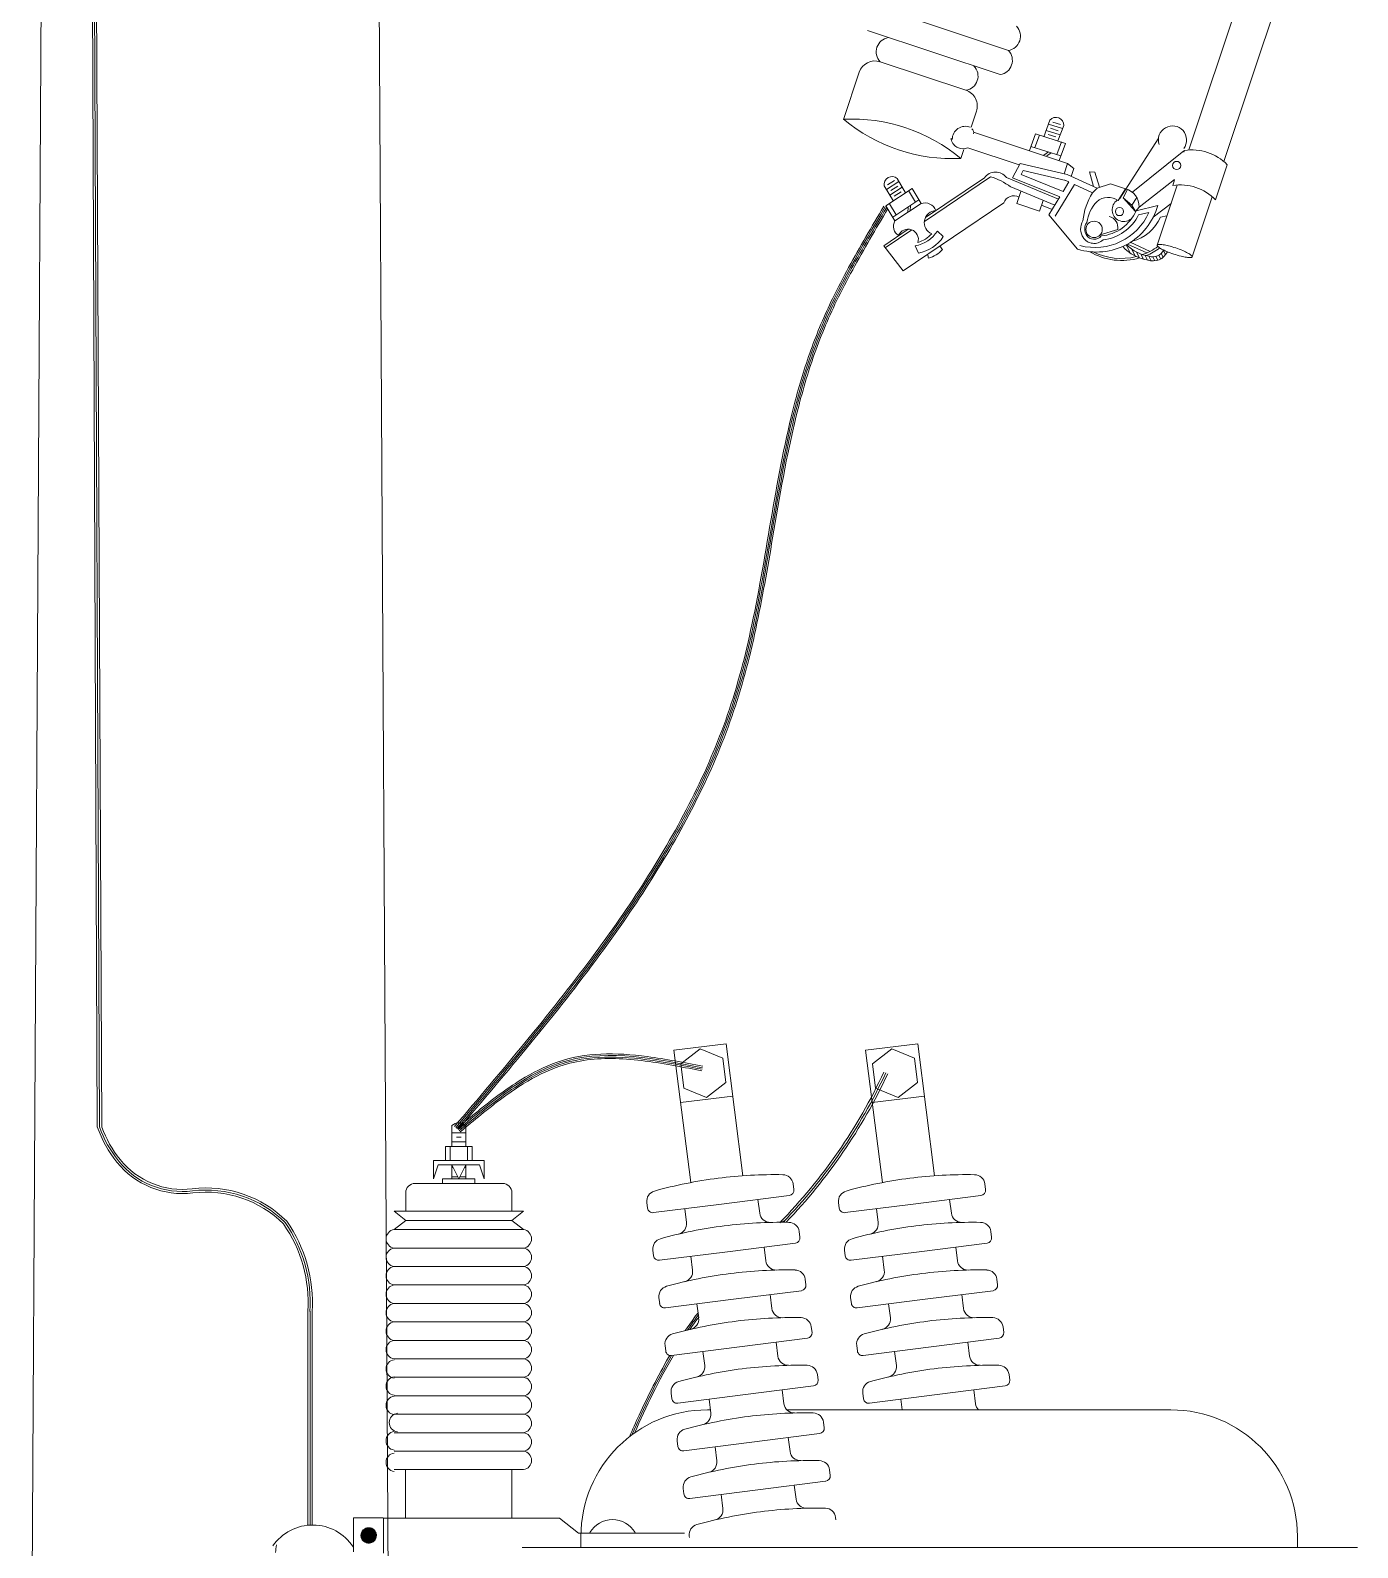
# Model space of a CAD drawing. Extents: x 604418 to 606014, y 1310869 to 1312555.
# Drawn here: x 605500.31 to 605508.73, y 1310988.43 to 1310998.06 of the extents above; entities that cross this region are included whole.
import ezdxf

# ---------------------------------------------------------------- set-up
doc = ezdxf.new("R2010")
doc.units = 0
doc.header["$MEASUREMENT"] = 0
doc.layers.add('1-Cartografia', color=7, linetype='Continuous', lineweight=13)

msp = doc.modelspace()

# ---------------------------------------------------------------- linework, layer by layer
at = {"layer": '1-Cartografia', "color": 7}
for p, q in [((605500.6825, 1311004.2612), (605500.7391, 1310991.1035)), ((605500.6948, 1311004.2715), (605500.7535, 1310991.1025)), ((605500.7072, 1311004.2819), (605500.7679, 1310991.102)), ((605500.3886, 1310999.0322), (605500.3146, 1310986.1566)), ((605502.5216, 1310999.0322), (605502.5956, 1310986.1566)), ((605508.2413, 1310999.0409), (605507.6609, 1310997.2986)), ((605508.4636, 1310998.9668), (605507.8832, 1310997.2245)), ((605505.6731, 1310998.2106), (605506.5161, 1310997.9298)), ((605505.6221, 1310998.0573), (605506.465, 1310997.7765)), ((605505.7039, 1310997.8579), (605506.2472, 1310997.677)), ((605505.4713, 1310997.4929), (605505.5707, 1310997.7913)), ((605506.28, 1310997.4422), (605506.3138, 1310997.5437)), ((605506.7798, 1310997.4875), (605506.7408, 1310997.3822)), ((605506.8453, 1310997.3947), (605506.7559, 1310997.4229)), ((605506.8597, 1310997.4338), (605506.7703, 1310997.462)), ((605506.8326, 1310997.4205), (605506.783, 1310997.4362)), ((605506.8471, 1310997.4596), (605506.7975, 1310997.4753)), ((605506.8308, 1310997.3556), (605506.8671, 1310997.4537)), ((605506.892, 1310997.2136), (605506.2952, 1310997.4124)), ((605506.6882, 1310997.4005), (605506.6492, 1310997.2952)), ((605506.8487, 1310997.2616), (605506.6589, 1310997.3214)), ((605506.7126, 1310997.3915), (605506.6838, 1310997.3136)), ((605506.878, 1310997.3407), (605506.6882, 1310997.4005)), ((605506.8181, 1310997.3814), (605506.7685, 1310997.397)), ((605506.8239, 1310997.2695), (605506.8536, 1310997.3498)), ((605506.8376, 1310997.2317), (605506.878, 1310997.3407)), ((605507.4665, 1310997.3701), (605507.222, 1310996.9907)), ((605506.2145, 1310997.2454), (605506.2329, 1310997.3007)), ((605506.5855, 1310997.2042), (605506.2583, 1310997.3131)), ((605506.7704, 1310997.2863), (605506.7418, 1310997.266)), ((605506.7883, 1310997.2806), (605506.7598, 1310997.2604)), ((605507.6279, 1310997.2922), (605507.3052, 1310997.0323)), ((605507.6325, 1310997.2957), (605507.629, 1310997.2852)), ((605506.4036, 1310997.1293), (605505.9837, 1310996.8459)), ((605506.5902, 1310997.2134), (605506.5434, 1310997.1228)), ((605506.8894, 1310997.1428), (605506.5902, 1310997.2134)), ((605506.6109, 1310997.1684), (605506.5978, 1310997.143)), ((605506.5978, 1310997.143), (605506.8631, 1310997.0362)), ((605506.8805, 1310997.1048), (605506.6109, 1310997.1684)), ((605506.892, 1310997.2136), (605506.87, 1310997.1474)), ((605507.0793, 1310997.0567), (605506.8894, 1310997.1428)), ((605506.892, 1310997.2136), (605506.9315, 1310997.182)), ((605506.9315, 1310997.182), (605506.9146, 1310997.1314)), ((605507.0646, 1310997.1589), (605507.0297, 1310997.1597)), ((605507.0297, 1310997.1597), (605507.0564, 1310997.0671)), ((605507.0946, 1310997.0624), (605507.0646, 1310997.1589)), ((605507.9042, 1310997.2052), (605507.8301, 1310996.9829)), ((605505.7296, 1310997.0706), (605505.787, 1310996.9741)), ((605505.9055, 1310997.0548), (605505.7398, 1310996.9447)), ((605505.8216, 1310997.0991), (605505.7435, 1310997.0472)), ((605505.7935, 1310997.1054), (605505.7502, 1310997.0766)), ((605505.8429, 1310997.0632), (605505.7649, 1310997.0114)), ((605505.8149, 1310997.0696), (605505.7716, 1310997.0408)), ((605505.8362, 1310997.0338), (605505.7929, 1310997.005)), ((605505.8642, 1310997.0274), (605505.8107, 1310997.1173)), ((605505.9269, 1310996.9679), (605505.8831, 1310997.0415)), ((605505.9629, 1310996.9583), (605505.9055, 1310997.0548)), ((605506.3643, 1310997.1227), (605505.9904, 1310996.8703)), ((605506.8331, 1310996.9865), (605506.5042, 1310997.1236)), ((605506.8101, 1310996.9483), (605506.5308, 1310997.0647)), ((605506.5434, 1310997.1228), (605506.8427, 1310997.0024)), ((605506.5689, 1310996.9598), (605506.5943, 1310997.0359)), ((605506.9346, 1310997.0794), (605506.8135, 1310996.8783)), ((605506.8988, 1310997.0957), (605506.8631, 1310997.0362)), ((605506.8988, 1310997.0957), (605506.8733, 1310997.1073)), ((605507.0505, 1310997.0269), (605506.9346, 1310997.0794)), ((605507.163, 1310997.0829), (605507.0793, 1310997.0567)), ((605507.2593, 1310997.0513), (605507.163, 1310997.0829)), ((605507.2593, 1310997.0513), (605507.2131, 1310996.9774)), ((605507.2435, 1310996.9944), (605507.2724, 1310997.0473)), ((605507.3446, 1310996.9368), (605507.5702, 1310997.1103)), ((605507.5869, 1310997.0763), (605507.4598, 1310996.6948)), ((605507.5707, 1310997.1102), (605507.5585, 1310997.0734)), ((605505.7398, 1310996.9447), (605505.7972, 1310996.8482)), ((605505.7621, 1310996.958), (605505.8046, 1310996.8866)), ((605505.9486, 1310996.9823), (605505.7829, 1310996.8722)), ((605505.9629, 1310996.9583), (605505.7972, 1310996.8482)), ((605506.4879, 1310996.9638), (605505.8491, 1310996.5326)), ((605505.8802, 1310996.9369), (605505.8781, 1310996.9019)), ((605505.8959, 1310996.9473), (605505.8937, 1310996.9123)), ((605506.7144, 1310996.9113), (605506.5689, 1310996.9598)), ((605506.7363, 1310996.9771), (605506.7144, 1310996.9113)), ((605506.794, 1310996.9215), (605506.727, 1310996.9494)), ((605506.8427, 1310997.0024), (605506.7728, 1310996.8863)), ((605507.3222, 1310996.9094), (605507.2435, 1310996.9944)), ((605507.2989, 1310996.9481), (605507.2435, 1310996.9944)), ((605507.2989, 1310996.9481), (605507.3313, 1310996.9963)), ((605507.3222, 1310996.9094), (605507.2989, 1310996.9481)), ((605507.3446, 1310996.9368), (605507.3222, 1310996.9094)), ((605507.3264, 1310996.912), (605507.4631, 1310996.946)), ((605507.4346, 1310996.8721), (605507.5479, 1310996.9592)), ((605507.8091, 1310997.0023), (605507.682, 1310996.6207)), ((605506.9555, 1310996.6697), (605506.7728, 1310996.8863)), ((605507.342, 1310996.8863), (605507.4074, 1310996.9026)), ((605507.4805, 1310996.8715), (605507.5221, 1310996.8818)), ((605505.8813, 1310996.7966), (605505.7255, 1310996.6915)), ((605505.9043, 1310996.7922), (605505.7356, 1310996.6784)), ((605506.1035, 1310996.7494), (605506.0661, 1310996.7839)), ((605507.0981, 1310996.7598), (605507.2102, 1310996.7932)), ((605505.8491, 1310996.5326), (605505.7255, 1310996.6915)), ((605505.9468, 1310996.6439), (605505.926, 1310996.6896)), ((605507.2507, 1310996.6765), (605507.2448, 1310996.6884)), ((605507.2882, 1310996.6452), (605507.2623, 1310996.697)), ((605507.2718, 1310996.7022), (605507.3942, 1310996.6457)), ((605507.2895, 1310996.7137), (605507.4161, 1310996.6553)), ((605507.3194, 1310996.6265), (605507.2973, 1310996.6707)), ((605507.3474, 1310996.6142), (605507.329, 1310996.6508)), ((605507.5124, 1310996.6335), (605507.4989, 1310996.6604)), ((605507.5243, 1310996.6532), (605507.5242, 1310996.6534)), ((605507.3734, 1310996.6059), (605507.3571, 1310996.6383)), ((605507.3978, 1310996.6006), (605507.383, 1310996.6303)), ((605507.4222, 1310996.5956), (605507.4072, 1310996.6255)), ((605507.4441, 1310996.5954), (605507.4313, 1310996.621)), ((605507.4638, 1310996.5996), (605507.452, 1310996.6232)), ((605507.4818, 1310996.6073), (605507.4701, 1310996.6306)), ((605507.498, 1310996.6185), (605507.4859, 1310996.6427)), ((605504.7266, 1310991.6306), (605504.3952, 1310991.5884)), ((605504.3952, 1310991.5884), (605504.5019, 1310990.7499)), ((605504.4386, 1310991.5037), (605504.5624, 1310991.5978)), ((605504.5624, 1310991.5978), (605504.7057, 1310991.5377)), ((605504.7266, 1310991.6306), (605504.8331, 1310990.7931)), ((605505.942, 1310991.6306), (605505.6107, 1310991.5884)), ((605505.6107, 1310991.5884), (605505.7173, 1310990.7499)), ((605505.6541, 1310991.5037), (605505.7778, 1310991.5978)), ((605505.7778, 1310991.5978), (605505.9212, 1310991.5377)), ((605505.942, 1310991.6306), (605506.0486, 1310990.7931)), ((605504.4582, 1310991.3494), (605504.4386, 1310991.5037)), ((605504.7057, 1310991.5377), (605504.7254, 1310991.3834)), ((605505.6737, 1310991.3494), (605505.6541, 1310991.5037)), ((605505.9212, 1310991.5377), (605505.9408, 1310991.3834)), ((605504.7254, 1310991.3834), (605504.6016, 1310991.2893)), ((605505.9408, 1310991.3834), (605505.8171, 1310991.2893)), ((605504.7688, 1310991.2987), (605504.4374, 1310991.2565)), ((605504.6016, 1310991.2893), (605504.4582, 1310991.3494)), ((605505.9843, 1310991.2987), (605505.6529, 1310991.2565)), ((605505.8171, 1310991.2893), (605505.6737, 1310991.3494)), ((605502.9876, 1310990.9784), (605502.9876, 1310991.1107)), ((605503.0754, 1310991.0662), (605502.9876, 1310991.0662)), ((605503.0461, 1310991.0954), (605503.0169, 1310991.0954)), ((605503.0754, 1310990.9784), (605503.0754, 1310991.1107)), ((605502.9466, 1310990.8905), (605502.9466, 1310990.9784)), ((605503.1164, 1310990.9784), (605502.9466, 1310990.9784)), ((605502.9759, 1310990.8905), (605502.9759, 1310990.9784)), ((605503.0754, 1310991.0076), (605502.9876, 1310991.0076)), ((605503.0461, 1310991.0369), (605503.0169, 1310991.0369)), ((605503.0871, 1310990.8905), (605503.0871, 1310990.9784)), ((605503.1164, 1310990.8905), (605503.1164, 1310990.9784)), ((605502.8705, 1310990.7734), (605502.8705, 1310990.8905)), ((605503.1925, 1310990.8905), (605502.8705, 1310990.8905)), ((605503.1925, 1310990.7734), (605503.1925, 1310990.8905)), ((605502.8998, 1310990.8613), (605502.8705, 1310990.7734)), ((605503.1632, 1310990.8613), (605502.8998, 1310990.8613)), ((605502.9876, 1310990.7734), (605502.9876, 1310990.8613)), ((605503.0315, 1310990.7734), (605502.9876, 1310990.8613)), ((605502.9958, 1310990.8449), (605502.9876, 1310990.8449)), ((605503.0251, 1310990.7863), (605502.9876, 1310990.7863)), ((605503.0754, 1310990.8613), (605503.0315, 1310990.7734)), ((605503.0754, 1310990.7863), (605503.0379, 1310990.7863)), ((605503.0754, 1310990.8449), (605503.0672, 1310990.8449)), ((605503.0754, 1310990.7734), (605503.0754, 1310990.8613)), ((605503.1632, 1310990.8613), (605503.1925, 1310990.7734)), ((605502.6949, 1310990.5685), (605502.6949, 1310990.6856)), ((605503.3096, 1310990.7442), (605502.7534, 1310990.7442)), ((605502.9876, 1310990.7734), (605502.929, 1310990.7734)), ((605502.929, 1310990.7442), (605502.929, 1310990.7734)), ((605503.0754, 1310990.7734), (605502.9876, 1310990.7734)), ((605503.134, 1310990.7734), (605503.0754, 1310990.7734)), ((605503.134, 1310990.7442), (605503.134, 1310990.7734)), ((605503.3681, 1310990.5685), (605503.3681, 1310990.6856)), ((605505.1515, 1310990.7414), (605505.156, 1310990.7059)), ((605506.3669, 1310990.7414), (605506.3714, 1310990.7059)), ((605504.2236, 1310990.6233), (605504.2282, 1310990.5879)), ((605504.2655, 1310990.5589), (605504.6963, 1310990.6137)), ((605504.4643, 1310990.5842), (605504.4755, 1310990.4966)), ((605505.1271, 1310990.6686), (605504.6963, 1310990.6137)), ((605504.9282, 1310990.6433), (605504.9394, 1310990.5556)), ((605505.4391, 1310990.6233), (605505.4436, 1310990.5879)), ((605505.481, 1310990.5589), (605505.9117, 1310990.6137)), ((605505.6798, 1310990.5842), (605505.6909, 1310990.4966)), ((605506.3425, 1310990.6686), (605505.9117, 1310990.6137)), ((605506.1437, 1310990.6433), (605506.1549, 1310990.5556)), ((605503.4413, 1310990.5685), (605502.6217, 1310990.5685)), ((605502.6217, 1310990.5685), (605502.6949, 1310990.51)), ((605502.6949, 1310990.51), (605502.6217, 1310990.4514)), ((605503.3681, 1310990.51), (605502.6949, 1310990.51)), ((605503.3681, 1310990.51), (605503.4413, 1310990.5685)), ((605503.4413, 1310990.4514), (605503.3681, 1310990.51)), ((605503.4413, 1310990.4514), (605502.6217, 1310990.4514)), ((605505.1899, 1310990.4392), (605505.1944, 1310990.4037)), ((605506.4054, 1310990.4392), (605506.4099, 1310990.4037)), ((605503.4413, 1310990.3343), (605502.6217, 1310990.3343)), ((605504.2621, 1310990.3211), (605504.2666, 1310990.2857)), ((605504.304, 1310990.2567), (605504.7347, 1310990.3115)), ((605505.1655, 1310990.3663), (605504.7347, 1310990.3115)), ((605504.9667, 1310990.3411), (605504.9778, 1310990.2534)), ((605505.4776, 1310990.3211), (605505.4821, 1310990.2857)), ((605505.5194, 1310990.2567), (605505.9502, 1310990.3115)), ((605506.381, 1310990.3663), (605505.9502, 1310990.3115)), ((605506.1821, 1310990.3411), (605506.1933, 1310990.2534)), ((605503.4413, 1310990.2173), (605502.6217, 1310990.2173)), ((605504.5028, 1310990.282), (605504.5139, 1310990.1944)), ((605505.7182, 1310990.282), (605505.7294, 1310990.1944)), ((605505.2284, 1310990.137), (605505.2329, 1310990.1015)), ((605506.4438, 1310990.137), (605506.4483, 1310990.1015)), ((605503.4413, 1310990.1002), (605502.6217, 1310990.1002)), ((605504.3005, 1310990.0189), (605504.3051, 1310989.9835)), ((605504.3424, 1310989.9545), (605504.7732, 1310990.0093)), ((605505.2039, 1310990.0641), (605504.7732, 1310990.0093)), ((605505.0051, 1310990.0389), (605505.0163, 1310989.9512)), ((605505.516, 1310990.0189), (605505.5205, 1310989.9835)), ((605505.5579, 1310989.9545), (605505.9886, 1310990.0093)), ((605506.4194, 1310990.0641), (605505.9886, 1310990.0093)), ((605506.2206, 1310990.0389), (605506.2317, 1310989.9512)), ((605502.0746, 1310989.9333), (605502.0746, 1310988.5765)), ((605502.0879, 1310989.9333), (605502.0879, 1310988.5776)), ((605502.1013, 1310989.9333), (605502.1013, 1310988.578)), ((605503.4413, 1310989.9831), (605502.6217, 1310989.9831)), ((605504.5412, 1310989.9798), (605504.5524, 1310989.8922)), ((605505.7567, 1310989.9798), (605505.7678, 1310989.8922)), ((605503.4413, 1310989.866), (605502.6217, 1310989.866)), ((605505.2668, 1310989.8348), (605505.2713, 1310989.7993)), ((605506.4823, 1310989.8348), (605506.4868, 1310989.7993)), ((605503.4413, 1310989.7489), (605502.6217, 1310989.7489)), ((605505.2424, 1310989.7619), (605504.8116, 1310989.7071)), ((605505.0436, 1310989.7367), (605505.0547, 1310989.649)), ((605506.4579, 1310989.7619), (605506.0271, 1310989.7071)), ((605506.259, 1310989.7367), (605506.2702, 1310989.649)), ((605503.4413, 1310989.6318), (605502.6217, 1310989.6318)), ((605504.339, 1310989.7167), (605504.3435, 1310989.6813)), ((605504.3809, 1310989.6523), (605504.8116, 1310989.7071)), ((605504.5797, 1310989.6776), (605504.5908, 1310989.59)), ((605505.5545, 1310989.7167), (605505.559, 1310989.6813)), ((605505.5963, 1310989.6523), (605506.0271, 1310989.7071)), ((605505.7951, 1310989.6776), (605505.8063, 1310989.59)), ((605505.3053, 1310989.5326), (605505.3098, 1310989.4971)), ((605506.5207, 1310989.5326), (605506.5252, 1310989.4971)), ((605503.4413, 1310989.5147), (605502.6217, 1310989.5147)), ((605505.2808, 1310989.4597), (605504.8501, 1310989.4049)), ((605505.082, 1310989.4345), (605505.0932, 1310989.3468)), ((605506.4963, 1310989.4597), (605506.0655, 1310989.4049)), ((605506.2975, 1310989.4345), (605506.3086, 1310989.3468)), ((605503.4413, 1310989.3976), (605502.6217, 1310989.3976)), ((605504.3774, 1310989.4145), (605504.382, 1310989.3791)), ((605504.4193, 1310989.3501), (605504.8501, 1310989.4049)), ((605504.6181, 1310989.3754), (605504.6293, 1310989.2878)), ((605505.5929, 1310989.4145), (605505.5974, 1310989.3791)), ((605505.6348, 1310989.3501), (605506.0655, 1310989.4049)), ((605505.8336, 1310989.3754), (605505.8421, 1310989.3082)), ((605503.4413, 1310989.2805), (605502.6217, 1310989.2805)), ((605504.6077, 1310989.3082), (605504.6267, 1310989.3082)), ((605505.1121, 1310989.3082), (605507.5314, 1310989.3082)), ((605505.8232, 1310989.3082), (605505.8421, 1310989.3082)), ((605507.5317, 1310989.3082), (605507.5472, 1310989.3082)), ((605503.4413, 1310989.1634), (605502.6217, 1310989.1634)), ((605505.3193, 1310989.1575), (605504.8885, 1310989.1027)), ((605505.3437, 1310989.2304), (605505.3482, 1310989.1949)), ((605503.4413, 1310989.0463), (605502.6217, 1310989.0463)), ((605504.4159, 1310989.1123), (605504.4204, 1310989.0769)), ((605504.4578, 1310989.0479), (605504.8885, 1310989.1027)), ((605504.6566, 1310989.0732), (605504.6677, 1310988.9856)), ((605505.1205, 1310989.1322), (605505.1316, 1310989.0446)), ((605503.4413, 1310988.9292), (605502.6217, 1310988.9292)), ((605502.6937, 1310988.6207), (605502.6937, 1310988.9292)), ((605503.3681, 1310988.6207), (605503.3681, 1310988.9292)), ((605505.3577, 1310988.8553), (605504.927, 1310988.8005)), ((605505.3822, 1310988.9282), (605505.3867, 1310988.8927)), ((605504.4543, 1310988.8101), (605504.4589, 1310988.7747)), ((605504.4962, 1310988.7457), (605504.927, 1310988.8005)), ((605504.695, 1310988.771), (605504.7062, 1310988.6834)), ((605505.1589, 1310988.83), (605505.1701, 1310988.7424)), ((605502.3636, 1310988.6237), (605502.3636, 1310988.4073)), ((605502.5523, 1310988.6237), (605502.3636, 1310988.6237)), ((605502.5543, 1310988.6207), (605502.5543, 1310988.4003)), ((605503.6708, 1310988.6207), (605502.5543, 1310988.6207)), ((605503.7914, 1310988.5259), (605503.6708, 1310988.6207)), ((605505.4206, 1310988.626), (605505.4226, 1310988.6099)), ((605502.4612, 1310988.4631), (605502.4112, 1310988.5131)), ((605502.4582, 1310988.4631), (605502.4112, 1310988.5101)), ((605502.4641, 1310988.4632), (605502.4113, 1310988.516)), ((605502.4549, 1310988.4633), (605502.4114, 1310988.5068)), ((605502.4668, 1310988.4635), (605502.4116, 1310988.5187)), ((605502.4514, 1310988.4638), (605502.4119, 1310988.5033)), ((605502.4694, 1310988.464), (605502.4121, 1310988.5213)), ((605502.4719, 1310988.4645), (605502.4126, 1310988.5238)), ((605502.4475, 1310988.4647), (605502.4128, 1310988.4994)), ((605502.4743, 1310988.4652), (605502.4133, 1310988.5262)), ((605502.4765, 1310988.4659), (605502.414, 1310988.5284)), ((605502.4431, 1310988.4661), (605502.4142, 1310988.495)), ((605502.4787, 1310988.4667), (605502.4148, 1310988.5306)), ((605502.4808, 1310988.4677), (605502.4158, 1310988.5327)), ((605502.4377, 1310988.4685), (605502.4166, 1310988.4896)), ((605502.4828, 1310988.4687), (605502.4168, 1310988.5347)), ((605502.4848, 1310988.4697), (605502.4179, 1310988.5367)), ((605502.4867, 1310988.4709), (605502.419, 1310988.5386)), ((605502.4885, 1310988.4721), (605502.4202, 1310988.5404)), ((605502.4902, 1310988.4734), (605502.4215, 1310988.5421)), ((605502.4286, 1310988.4745), (605502.4226, 1310988.4805)), ((605502.4919, 1310988.4748), (605502.4229, 1310988.5438)), ((605502.4935, 1310988.4762), (605502.4243, 1310988.5454)), ((605502.495, 1310988.4777), (605502.4258, 1310988.5469)), ((605502.4965, 1310988.4792), (605502.4273, 1310988.5484)), ((605502.4979, 1310988.4809), (605502.429, 1310988.5498)), ((605502.4992, 1310988.4826), (605502.4307, 1310988.5511)), ((605502.5005, 1310988.4843), (605502.4324, 1310988.5524)), ((605502.5017, 1310988.4861), (605502.4343, 1310988.5535)), ((605502.5028, 1310988.488), (605502.4362, 1310988.5547)), ((605502.5038, 1310988.49), (605502.4381, 1310988.5557)), ((605502.5048, 1310988.4921), (605502.4402, 1310988.5567)), ((605502.5057, 1310988.4942), (605502.4423, 1310988.5576)), ((605502.5065, 1310988.4964), (605502.4445, 1310988.5584)), ((605502.5072, 1310988.4987), (605502.4468, 1310988.5591)), ((605502.5078, 1310988.5011), (605502.4493, 1310988.5597)), ((605502.5083, 1310988.5037), (605502.4518, 1310988.5602)), ((605502.5087, 1310988.5063), (605502.4544, 1310988.5606)), ((605502.5089, 1310988.5091), (605502.4572, 1310988.5608)), ((605502.509, 1310988.512), (605502.4601, 1310988.5609)), ((605502.5089, 1310988.5151), (605502.4633, 1310988.5608)), ((605502.5086, 1310988.5185), (605502.4666, 1310988.5605)), ((605502.508, 1310988.5222), (605502.4703, 1310988.5599)), ((605502.5069, 1310988.5262), (605502.4743, 1310988.5588)), ((605502.5052, 1310988.531), (605502.4791, 1310988.5571)), ((605502.5021, 1310988.5371), (605502.4852, 1310988.554)), ((605503.7914, 1310988.5259), (605504.4623, 1310988.5259)), ((605503.806, 1310988.4353), (605503.806, 1310988.5065)), ((605504.4928, 1310988.5079), (605504.494, 1310988.4983)), ((605508.3489, 1310988.5065), (605508.3489, 1310988.4353)), ((605503.4335, 1310988.4353), (605508.731, 1310988.4353))]:
    msp.add_line(p, q, dxfattribs=at)
for centre, major_axis, start_param, end_param in [((605505.7695, 1310997.9212), (-0.0645, 0.0645), -0.62517, 1.552872), ((605506.5015, 1310998.0197), (-0.0645, 0.0645), 2.516422, 4.694464), ((605506.4505, 1310997.8665), (-0.0645, 0.0645), 2.516422, 4.694464), ((605505.6706, 1310997.758), (0.0745, 0.0745), 0.463851, 2.034646), ((605506.2326, 1310997.767), (-0.0645, 0.0645), 2.51642, 4.694464), ((605506.2139, 1310997.577), (-0.0745, 0.0745), 3.605442, 5.17624), ((605505.5269, 1310996.4207), (-0.7592, 0.7592), -1.480342, -0.73355), ((605506.1588, 1310998.3176), (-0.7592, 0.7592), 1.661251, 2.408043), ((605506.1588, 1310998.3176), (-0.7592, 0.7592), 1.661251, 2.408043), ((605506.2437, 1310997.3657), (-0.0589, 0.0589), -1.169776, 0.79469), ((605506.2671, 1310997.4091), (0.0209, 0.0209), 5.231341, 6.408465), ((605506.8179, 1310997.4562), (0.0349, 0.0349), 5.446442, 7.950405), ((605507.5567, 1310997.362), (-0.0633, 0.0633), 3.276109, 7.389561), ((605506.2272, 1310997.3812), (0.0529, 0.0529), 2.45454, 4.356348), ((605507.583, 1310997.2005), (0.0184, 0.0184), 5.497787, 11.780972), ((605507.6788, 1310996.9816), (-0.2245, 0.2245), 4.70836, 5.644118), ((605505.7779, 1310997.0805), (0.0349, 0.0349), 0.054929, 2.558892), ((605506.4346, 1310997.0706), (0.0619, 0.0619), 6.148286, 8.001797), ((605506.274, 1310996.7162), (0.3061, 0.3061), 0.150532, 0.481474), ((605507.5756, 1310996.5464), (0.5033, 0.5033), 1.556895, 1.61518), ((605507.2338, 1310996.9432), (0.0785, 0.0785), 5.439994, 6.836909), ((605507.6048, 1310996.7594), (-0.2245, 0.2245), 4.70836, 5.644118), ((605505.9877, 1310996.8899), (0.0515, 0.0515), 5.845672, 7.416469), ((605506.5504, 1310996.9415), (0.0469, 0.0469), 0.285418, 2.012257), ((605507.076, 1310997.0528), (0.284, 0.284), 3.622337, 5.228741), ((605507.3728, 1310996.8165), (0.2722, 0.2722), 1.778005, 2.273384), ((605507.2418, 1310996.8106), (0.1622, 0.1622), 1.586449, 2.233967), ((605507.1495, 1310996.8895), (0.0767, 0.0767), 0.159191, 1.516717), ((605507.248, 1310996.9187), (-0.0522, 0.0522), -0.193685, 2.978435), ((605505.8552, 1310996.8136), (0.0477, 0.0477), 1.818061, 3.388858), ((605506.0599, 1310996.8382), (0.0542, 0.0542), 0.834454, 3.532121), ((605507.067, 1310996.7977), (0.0656, 0.0656), 1.778523, 2.997699), ((605507.0652, 1310997.0546), (0.2648, 0.2648), 3.671087, 5.079584), ((605507.067, 1310996.7977), (0.0472, 0.0472), 1.697792, 2.997699), ((605507.06, 1310996.7947), (0.0368, 0.0368), 5.497787, 11.780972), ((605507.0795, 1310997.0228), (-0.1913, 0.1913), 2.450991, 3.505399), ((605507.0783, 1310997.0222), (-0.2098, 0.2098), 2.486348, 3.451231), ((605507.1343, 1310996.8042), (0.0542, 0.0542), 5.353388, 6.780617), ((605507.221, 1310996.908), (-0.0184, 0.0184), 3.926991, 10.210176), ((605507.2337, 1310996.9822), (0.1913, 0.1913), 4.178342, 5.076196), ((605505.8808, 1310996.7318), (-0.0458, 0.0458), 3.621164, 6.691784), ((605505.8831, 1310996.9045), (0.1549, 0.1549), 4.124061, 4.914711), ((605505.8879, 1310996.8969), (0.1361, 0.1361), 4.215319, 4.760896), ((605505.8988, 1310996.8844), (-0.1734, 0.1734), 2.553264, 3.343915), ((605507.06, 1310996.7904), (-0.0596, 0.0596), 1.365823, 3.094407), ((605507.06, 1310996.7904), (-0.0412, 0.0412), 1.365823, 3.239857), ((605505.9551, 1310996.7964), (0.1361, 0.1361), 4.215319, 4.760896), ((605506.2107, 1310996.7632), (0.1049, 0.1049), 2.874385, 3.061191), ((605507.2366, 1310996.9992), (-0.284, 0.284), 1.82219, 2.639269), ((605507.2301, 1310997.0122), (0.284, 0.284), 3.470006, 4.171636), ((605507.4428, 1310996.8683), (-0.1919, 0.1919), 1.518369, 2.217327), ((605507.4428, 1310996.8683), (-0.1735, 0.1735), 1.548487, 2.217327), ((605507.2301, 1310997.0122), (0.284, 0.284), 4.275542, 4.549857), ((605507.2366, 1310996.9992), (0.284, 0.284), 4.321101, 4.566981), ((605507.4337, 1310996.6944), (-0.0704, 0.0704), 2.010614, 3.501838), ((605507.4337, 1310996.6944), (0.052, 0.052), 3.58141, 5.069034), ((605507.4653, 1310996.6929), (-0.00411, 0.00411), 0.46385, 1.639877), ((605507.4653, 1310996.6929), (0.00411, 0.00411), 0.85862, 2.034646), ((605507.5555, 1310996.7966), (0.1013, 0.1013), 3.210673, 3.434547), ((605507.4753, 1310996.5558), (0.1013, 0.1013), 0.634745, 0.85862), ((605507.6528, 1310996.9778), (0.2467, 0.2467), 3.434547, 3.53408), ((605507.4445, 1310996.3526), (0.2467, 0.2467), 0.535213, 0.634745), ((605507.7789, 1310997.2822), (-0.4797, 0.4797), 1.963283, 2.034646), ((605507.3629, 1310996.0333), (-0.4797, 0.4797), -1.106946, -1.035583), ((605507.3629, 1310996.0333), (0.4797, 0.4797), 0.392487, 0.46385), ((605507.4891, 1310996.3377), (-0.2467, 0.2467), -1.277842, -1.178309), ((605505.9117, 1310996.5977), (0.0701, 0.0701), 5.640755, 5.899725), ((605507.7789, 1310997.2822), (0.4797, 0.4797), 3.605443, 3.676806), ((605507.6973, 1310996.9629), (-0.2467, 0.2467), 2.106009, 2.205541), ((605507.6665, 1310996.7596), (0.1013, 0.1013), 3.776338, 4.000212), ((605507.5863, 1310996.5189), (-0.1013, 0.1013), -1.501716, -1.277842), ((605507.6765, 1310996.6226), (0.00411, 0.00411), 4.000212, 5.176239), ((605507.6765, 1310996.6226), (-0.00411, 0.00411), 3.605443, 4.781469), ((605502.5903, 1310992.912), (2.4467, 2.4467), 4.724471, 5.061834), ((605502.5903, 1310992.912), (-2.4561, 2.4561), 3.158583, 3.491038), ((605502.5903, 1310992.912), (-2.4656, 2.4656), 3.162218, 3.491038), ((605501.4451, 1310991.3474), (-0.5282, 0.5282), 1.118003, 1.463123), ((605501.4451, 1310991.3474), (0.5187, 0.5187), 2.696492, 3.033919), ((605501.4451, 1310991.3474), (-0.5093, 0.5093), 1.133033, 1.463123), ((605503.0315, 1310991.0668), (-0.0439, 0.0439), -1.570796, 0), ((605501.2795, 1310991.2141), (-0.3779, 0.3779), 1.463123, 2.478726), ((605501.2795, 1310991.2141), (-0.3685, 0.3685), 1.463123, 2.478726), ((605501.2795, 1310991.2141), (-0.359, 0.359), 1.463123, 2.478726), ((605505.0343, 1310987.9569), (2.0105, 2.0105), 0.911948, 1.056824), ((605505.0343, 1310987.9569), (2.0105, 2.0105), 0.767072, 0.911948), ((605505.0852, 1310990.7329), (-0.0472, 0.0472), 4.053541, 5.479461), ((605506.2498, 1310987.9569), (2.0105, 2.0105), 0.911948, 1.056824), ((605506.2498, 1310987.9569), (2.0105, 2.0105), 0.767072, 0.911948), ((605506.3007, 1310990.7329), (-0.0472, 0.0472), 4.053541, 5.479461), ((605501.4299, 1310989.9927), (-0.5112, 0.5112), -1.568618, -0.662867), ((605501.4299, 1310989.9927), (0.5017, 0.5017), 0.00385, 0.90793), ((605501.4299, 1310989.9927), (0.4923, 0.4923), 0.005582, 0.90793), ((605502.7534, 1310990.6856), (-0.0414, 0.0414), -0.785398, 0.785398), ((605503.3096, 1310990.6856), (0.0414, 0.0414), 5.497787, 7.068583), ((605504.2899, 1310990.6318), (-0.0472, 0.0472), -0.513972, 0.911948), ((605505.1228, 1310990.7017), (-0.0236, 0.0236), 2.482745, 4.053541), ((605505.5054, 1310990.6318), (-0.0472, 0.0472), -0.513972, 0.911948), ((605506.3383, 1310990.7017), (-0.0236, 0.0236), 2.482745, 4.053541), ((605504.2613, 1310990.5921), (-0.0236, 0.0236), 0.911948, 2.482745), ((605505.4768, 1310990.5921), (-0.0236, 0.0236), 0.911948, 2.482745), ((605501.2004, 1310989.9877), (0.6193, 0.6193), 5.435594, 6.105444), ((605501.2004, 1310989.9877), (0.6287, 0.6287), 5.435594, 6.106824), ((605501.2004, 1310989.9877), (-0.6382, 0.6382), 3.864798, 4.537364), ((605504.4092, 1310990.4882), (0.0472, 0.0472), 4.157031, 5.624337), ((605505.0728, 1310987.6547), (2.0105, 2.0105), 0.767072, 0.911948), ((605505.0057, 1310990.564), (-0.0472, 0.0472), 0.911948, 2.379254), ((605505.1236, 1310990.4307), (-0.0472, 0.0472), 4.053541, 5.479461), ((605505.6247, 1310990.4882), (0.0472, 0.0472), 4.157031, 5.624337), ((605506.2882, 1310987.6547), (2.0105, 2.0105), 0.767072, 0.911948), ((605506.2211, 1310990.564), (-0.0472, 0.0472), 0.911948, 2.379254), ((605506.3391, 1310990.4307), (-0.0472, 0.0472), 4.053541, 5.479461), ((605502.6289, 1310990.3929), (0.0417, 0.0417), 0.907888, 3.804502), ((605503.4341, 1310990.3929), (-0.0417, 0.0417), 2.478684, 5.375298), ((605504.3284, 1310990.3296), (0.0472, 0.0472), 1.056824, 2.482745), ((605505.0728, 1310987.6547), (2.0105, 2.0105), 0.911948, 1.056824), ((605505.1613, 1310990.3995), (-0.0236, 0.0236), 2.482745, 4.053541), ((605505.5438, 1310990.3296), (-0.0472, 0.0472), -0.513972, 0.911948), ((605506.2882, 1310987.6547), (2.0105, 2.0105), 0.911948, 1.056824), ((605506.3767, 1310990.3995), (-0.0236, 0.0236), 2.482745, 4.053541), ((605502.6289, 1310990.2758), (0.0417, 0.0417), 0.907887, 3.804501), ((605503.4341, 1310990.2758), (0.0417, 0.0417), 4.04948, 6.946094), ((605502.6289, 1310990.1587), (0.0417, 0.0417), 0.907887, 3.804501), ((605503.4341, 1310990.1587), (0.0417, 0.0417), 4.04948, 6.946094), ((605504.2997, 1310990.2899), (0.0236, 0.0236), 2.482745, 4.053541), ((605505.0441, 1310990.2618), (-0.0472, 0.0472), 0.911948, 2.379254), ((605505.5152, 1310990.2899), (-0.0236, 0.0236), 0.911948, 2.482745), ((605506.2596, 1310990.2618), (-0.0472, 0.0472), 0.911948, 2.379254), ((605505.1112, 1310987.3525), (2.0105, 2.0105), 0.911948, 1.056824), ((605504.4477, 1310990.186), (0.0472, 0.0472), 4.157031, 5.624337), ((605505.1112, 1310987.3525), (2.0105, 2.0105), 0.767072, 0.911948), ((605505.1621, 1310990.1285), (-0.0472, 0.0472), 4.053541, 5.479461), ((605506.3267, 1310987.3525), (2.0105, 2.0105), 0.911948, 1.056824), ((605505.6631, 1310990.186), (-0.0472, 0.0472), 2.586235, 4.053541), ((605506.3267, 1310987.3525), (2.0105, 2.0105), 0.767072, 0.911948), ((605506.3775, 1310990.1285), (-0.0472, 0.0472), 4.053541, 5.479461), ((605502.6289, 1310990.0416), (0.0417, 0.0417), 0.907887, 3.804501), ((605503.4341, 1310990.0416), (0.0417, 0.0417), 4.04948, 6.946094), ((605504.3668, 1310990.0274), (0.0472, 0.0472), 1.056824, 2.482745), ((605505.1997, 1310990.0973), (-0.0236, 0.0236), 2.482745, 4.053541), ((605505.5823, 1310990.0274), (-0.0472, 0.0472), -0.513972, 0.911948), ((605506.4152, 1310990.0973), (0.0236, 0.0236), 4.053541, 5.624337), ((605502.6289, 1310989.9245), (-0.0417, 0.0417), -0.662909, 2.233705), ((605503.4341, 1310989.9245), (0.0417, 0.0417), 4.04948, 6.946094), ((605504.3382, 1310989.9877), (-0.0236, 0.0236), 0.911948, 2.482745), ((605505.0826, 1310989.9596), (0.0472, 0.0472), 2.482745, 3.950051), ((605505.5537, 1310989.9877), (-0.0236, 0.0236), 0.911948, 2.482745), ((605506.298, 1310989.9596), (0.0472, 0.0472), 2.482745, 3.950051), ((605502.6289, 1310989.8074), (0.0417, 0.0417), 0.907888, 3.804502), ((605503.4341, 1310989.8074), (-0.0417, 0.0417), 2.478684, 5.375298), ((605505.1497, 1310987.0503), (-2.0105, 2.0105), -0.658848, -0.513972), ((605504.4861, 1310989.8838), (-0.0472, 0.0472), 2.586235, 4.053541), ((605505.1497, 1310987.0503), (2.0105, 2.0105), 0.767072, 0.911948), ((605505.2005, 1310989.8263), (0.0472, 0.0472), 5.624337, 7.050258), ((605506.3651, 1310987.0503), (-2.0105, 2.0105), -0.658848, -0.513972), ((605505.7016, 1310989.8838), (-0.0472, 0.0472), 2.586235, 4.053541), ((605506.3651, 1310987.0503), (2.0105, 2.0105), 0.767072, 0.911948), ((605506.416, 1310989.8263), (-0.0472, 0.0472), 4.053541, 5.479461), ((605502.6289, 1310989.6903), (0.0417, 0.0417), 0.907888, 3.804502), ((605503.4341, 1310989.6903), (-0.0417, 0.0417), 2.478684, 5.375298), ((605504.4053, 1310989.7252), (-0.0472, 0.0472), -0.513972, 0.911948), ((605505.2382, 1310989.7951), (-0.0236, 0.0236), 2.482745, 4.053541), ((605505.6207, 1310989.7252), (-0.0472, 0.0472), -0.513972, 0.911948), ((605506.4536, 1310989.7951), (-0.0236, 0.0236), 2.482745, 4.053541), ((605502.6289, 1310989.5679), (0.0417, 0.0417), 0.907887, 3.804501), ((605503.4341, 1310989.5732), (0.0417, 0.0417), 4.04948, 6.946094), ((605504.3766, 1310989.6855), (-0.0236, 0.0236), 0.911948, 2.482745), ((605505.121, 1310989.6574), (0.0472, 0.0472), 2.482745, 3.950051), ((605505.5921, 1310989.6855), (-0.0236, 0.0236), 0.911948, 2.482745), ((605506.3365, 1310989.6574), (0.0472, 0.0472), 2.482745, 3.950051), ((605505.1881, 1310986.7481), (2.0105, 2.0105), 0.911948, 1.056824), ((605504.5246, 1310989.5816), (-0.0472, 0.0472), 2.586235, 4.053541), ((605505.1881, 1310986.7481), (2.0105, 2.0105), 0.767072, 0.911948), ((605505.239, 1310989.5241), (-0.0472, 0.0472), 4.053541, 5.479461), ((605506.4036, 1310986.7481), (2.0105, 2.0105), 0.911948, 1.056824), ((605505.74, 1310989.5816), (0.0472, 0.0472), 4.157031, 5.624337), ((605506.4036, 1310986.7481), (2.0105, 2.0105), 0.767072, 0.911948), ((605506.4544, 1310989.5241), (-0.0472, 0.0472), 4.053541, 5.479461), ((605502.6289, 1310989.459), (0.0417, 0.0417), 0.907888, 3.804502), ((605503.4341, 1310989.4562), (0.0417, 0.0417), 4.04948, 6.946094), ((605504.4437, 1310989.423), (-0.0472, 0.0472), -0.513972, 0.911948), ((605505.2766, 1310989.4929), (0.0236, 0.0236), 4.053541, 5.624337), ((605505.6592, 1310989.423), (-0.0472, 0.0472), -0.513972, 0.911948), ((605506.4921, 1310989.4929), (0.0236, 0.0236), 4.053541, 5.624337), ((605502.6289, 1310989.3365), (0.0417, 0.0417), 0.907888, 3.804502), ((605503.4341, 1310989.3391), (0.0417, 0.0417), 4.04948, 6.946094), ((605504.4151, 1310989.3833), (-0.0236, 0.0236), 0.911948, 2.482745), ((605505.1595, 1310989.3552), (0.0472, 0.0472), 2.482745, 3.950051), ((605505.6306, 1310989.3833), (0.0236, 0.0236), 2.482745, 4.053541), ((605506.3749, 1310989.3552), (0.0472, 0.0472), 2.482745, 3.138109), ((605502.6493, 1310989.2277), (-0.0417, 0.0417), -0.662909, 2.233705), ((605503.4341, 1310989.222), (-0.0417, 0.0417), 2.478684, 5.375298), ((605504.6077, 1310988.5065), (0.5669, 0.5669), 0.785398, 2.356194), ((605505.2266, 1310986.4459), (2.0105, 2.0105), 0.911948, 1.056824), ((605504.563, 1310989.2794), (0.0472, 0.0472), 4.157031, 5.624337), ((605505.2266, 1310986.4459), (2.0105, 2.0105), 0.767072, 0.911948), ((605505.2774, 1310989.2219), (-0.0472, 0.0472), 4.053541, 5.479461), ((605507.5472, 1310988.5065), (-0.5669, 0.5669), 3.926991, 5.497787), ((605502.6289, 1310989.112), (0.0417, 0.0417), 0.907888, 3.804502), ((605503.4341, 1310989.1049), (-0.0417, 0.0417), 2.478684, 5.375298), ((605504.4822, 1310989.1207), (-0.0472, 0.0472), -0.513972, 0.911948), ((605505.3151, 1310989.1907), (-0.0236, 0.0236), 2.482745, 4.053541), ((605503.4341, 1310988.9878), (-0.0417, 0.0417), 2.478684, 5.375298), ((605504.4535, 1310989.0811), (-0.0236, 0.0236), 0.911948, 2.482745), ((605505.1979, 1310989.053), (-0.0472, 0.0472), 0.911948, 2.379254), ((605502.6289, 1310988.9759), (-0.0417, 0.0417), -0.662909, 2.233705), ((605505.265, 1310986.1437), (-2.0105, 2.0105), -0.658848, -0.513972), ((605504.6015, 1310988.9771), (-0.0472, 0.0472), 2.586235, 4.053541), ((605505.265, 1310986.1437), (-2.0105, 2.0105), -0.803724, -0.658848), ((605505.3159, 1310988.9197), (0.0472, 0.0472), 5.624337, 7.050258), ((605504.5206, 1310988.8185), (-0.0472, 0.0472), -0.513972, 0.911948), ((605505.3535, 1310988.8885), (0.0236, 0.0236), 4.053541, 5.624337), ((605504.492, 1310988.7789), (-0.0236, 0.0236), 0.911948, 2.482745), ((605505.3035, 1310985.8415), (-2.0105, 2.0105), -0.658848, -0.513972), ((605504.6399, 1310988.6749), (0.0472, 0.0472), 4.157031, 5.624337), ((605505.3035, 1310985.8415), (-2.0105, 2.0105), -0.803724, -0.658848), ((605505.2364, 1310988.7508), (0.0472, 0.0472), 2.482745, 3.950051), ((605505.3543, 1310988.6175), (0.0472, 0.0472), 5.624337, 7.050258), ((605502.1048, 1310988.2711), (0.217, 0.217), 6.076337, 8.036824), ((605504.0059, 1310988.4458), (-0.1174, 0.1174), 4.460602, 6.534972), ((605504.5591, 1310988.5163), (-0.0472, 0.0472), -0.513972, 0.911948), ((605502.4601, 1310988.512), (0.0346, 0.0346), 5.497787, 11.780972), ((605500.8434, 1310988.5688), (-0.7343, 0.7343), 3.767351, 3.813591)]:
    msp.add_ellipse(centre, major_axis=major_axis, ratio=1, start_param=start_param, end_param=end_param, dxfattribs=at)
for points, knots in [([(605505.7269, 1310996.942), (605505.6888, 1310996.8776), (605505.6507, 1310996.8132), (605505.5381, 1310996.619), (605505.4657, 1310996.4885), (605505.3496, 1310996.2487), (605505.3035, 1310996.1404), (605505.2242, 1310995.919), (605505.1904, 1310995.8061), (605505.1012, 1310995.463), (605505.058, 1310995.2283), (605504.9769, 1310994.7564), (605504.939, 1310994.519), (605504.8489, 1310994.0926), (605504.7996, 1310993.9023), (605504.6719, 1310993.5335), (605504.5949, 1310993.3545), (605504.3322, 1310992.8304), (605504.1147, 1310992.4983), (605503.6037, 1310991.8109), (605503.3042, 1310991.4582), (605503.0045, 1310991.1054)], [0, 0, 0, 0, 1.130702, 1.130702, 3.392107, 3.392107, 5.188438, 5.188438, 6.984769, 6.984769, 10.577431, 10.577431, 14.19397, 14.19397, 17.214306, 17.214306, 20.234642, 20.234642, 26.275314, 26.275314, 33.087212, 33.087212, 33.087212, 33.087212]), ([(605505.7439, 1310996.9319), (605505.7058, 1310996.8675), (605505.6676, 1310996.8031), (605505.5553, 1310996.6093), (605505.483, 1310996.4791), (605505.3671, 1310996.2397), (605505.3211, 1310996.1314), (605505.2419, 1310995.9096), (605505.2081, 1310995.7965), (605505.119, 1310995.4523), (605505.0759, 1310995.2164), (605504.9956, 1310994.7478), (605504.9582, 1310994.5151), (605504.8698, 1310994.0958), (605504.8217, 1310993.908), (605504.6971, 1310993.544), (605504.6221, 1310993.3672), (605504.3663, 1310992.8499), (605504.1545, 1310992.5223), (605503.6412, 1310991.8246), (605503.3303, 1310991.4585), (605503.0195, 1310991.0926)], [0, 0, 0, 0, 1.13107, 1.13107, 3.39321, 3.39321, 5.202174, 5.202174, 7.011137, 7.011137, 10.629065, 10.629065, 14.172511, 14.172511, 17.135287, 17.135287, 20.098063, 20.098063, 26.023614, 26.023614, 33.087212, 33.087212, 33.087212, 33.087212]), ([(605505.7524, 1310996.9269), (605505.7142, 1310996.8625), (605505.6761, 1310996.7981), (605505.5638, 1310996.6043), (605505.4916, 1310996.4743), (605505.371, 1310996.2251), (605505.3214, 1310996.1063), (605505.2371, 1310995.8625), (605505.2018, 1310995.7379), (605505.1092, 1310995.3586), (605505.0654, 1310995.0984), (605504.9885, 1310994.6449), (605504.9555, 1310994.4515), (605504.8741, 1310994.0718), (605504.8253, 1310993.8856), (605504.6999, 1310993.5246), (605504.6248, 1310993.3493), (605504.3693, 1310992.8362), (605504.1587, 1310992.5112), (605503.6474, 1310991.8166), (605503.3371, 1310991.4513), (605503.027, 1310991.0862)], [0, 0, 0, 0, 1.131382, 1.131382, 3.394145, 3.394145, 5.380748, 5.380748, 7.36735, 7.36735, 11.340556, 11.340556, 14.294887, 14.294887, 17.231188, 17.231188, 20.167489, 20.167489, 26.040091, 26.040091, 33.087212, 33.087212, 33.087212, 33.087212]), ([(605503.0207, 1310991.0938), (605503.0647, 1310991.1306), (605503.1088, 1310991.1674), (605503.2419, 1310991.2751), (605503.3317, 1310991.3434), (605503.4989, 1310991.4464), (605503.5752, 1310991.4852), (605503.7436, 1310991.5444), (605503.8368, 1310991.5604), (605504.0285, 1310991.5688), (605504.127, 1310991.5618), (605504.3428, 1310991.5336), (605504.4606, 1310991.5104), (605504.5782, 1310991.4873)], [0, 0, 0, 0, 0.827437, 0.827437, 2.482312, 2.482312, 3.805528, 3.805528, 5.291732, 5.291732, 6.777935, 6.777935, 8.502447, 8.502447, 8.502447, 8.502447]), ([(605503.0334, 1310991.0787), (605503.0774, 1310991.1154), (605503.1214, 1310991.1522), (605503.254, 1310991.2595), (605503.3432, 1310991.3273), (605503.5096, 1310991.4298), (605503.5858, 1310991.4684), (605503.7573, 1310991.5278), (605503.854, 1310991.5429), (605504.0546, 1310991.5483), (605504.1583, 1310991.539), (605504.3662, 1310991.5089), (605504.4702, 1310991.4884), (605504.5744, 1310991.4679)], [0, 0, 0, 0, 0.827536, 0.827536, 2.482609, 2.482609, 3.827038, 3.827038, 5.400716, 5.400716, 6.974395, 6.974395, 8.502447, 8.502447, 8.502447, 8.502447]), ([(605503.0397, 1310991.0711), (605503.0837, 1310991.1079), (605503.1277, 1310991.1446), (605503.2601, 1310991.2518), (605503.349, 1310991.3193), (605503.5156, 1310991.422), (605503.5926, 1310991.4608), (605503.7838, 1310991.5259), (605503.902, 1310991.5389), (605504.149, 1310991.5326), (605504.2772, 1310991.5137), (605504.4621, 1310991.48), (605504.5172, 1310991.4691), (605504.5724, 1310991.4583)], [0, 0, 0, 0, 0.827767, 0.827767, 2.483301, 2.483301, 3.850246, 3.850246, 5.771285, 5.771285, 7.692324, 7.692324, 8.502447, 8.502447, 8.502447, 8.502447]), ([(605504.4676, 1310989.8106), (605504.4889, 1310989.8421), (605504.5107, 1310989.8732), (605504.5383, 1310989.9105), (605504.5433, 1310989.9172), (605504.5483, 1310989.9239)], [15.3192664, 15.3192664, 15.3192664, 15.3192664, 15.8990671, 15.8990671, 16.0267611, 16.0267611, 16.0267611, 16.0267611]), ([(605504.4818, 1310989.8141), (605504.4866, 1310989.8212), (605504.5088, 1310989.8535), (605504.5318, 1310989.8853), (605504.5501, 1310989.9098)], [15.3743201, 15.3743201, 15.3743201, 15.3743201, 15.505835, 15.9750119, 15.9750119, 15.9750119, 15.9750119]), ([(605504.4961, 1310989.8175), (605504.5075, 1310989.8341), (605504.5191, 1310989.8506), (605504.5378, 1310989.8766), (605504.5449, 1310989.8862), (605504.5519, 1310989.8957)], [15.4301008, 15.4301008, 15.4301008, 15.4301008, 15.7402124, 15.7402124, 15.9226859, 15.9226859, 15.9226859, 15.9226859]), ([(605504.1132, 1310989.1375), (605504.1333, 1310989.1831), (605504.1538, 1310989.2287), (605504.2324, 1310989.3991), (605504.2935, 1310989.5222), (605504.3642, 1310989.6448), (605504.3666, 1310989.6489), (605504.369, 1310989.653)], [11.467216, 11.467216, 11.467216, 11.467216, 12.220545, 12.220545, 14.302254, 14.302254, 14.374098, 14.374098, 14.374098, 14.374098])]:
    msp.add_open_spline(points, degree=3, knots=knots, dxfattribs=at)
for points in [[(605505.7354, 1310996.937), (605505.3247, 1310996.1607), (605504.793, 1310993.8624), (605503.012, 1310991.099)], [(605503.027, 1310991.0862), (605503.7246, 1310991.5244), (605504.5763, 1310991.4776)]]:
    msp.add_spline(points, degree=3, dxfattribs=at)
for points in [[(605505.0703, 1310990.498), (605505.0758, 1310990.5035), (605505.0812, 1310990.509), (605505.0867, 1310990.5144)], [(605505.0842, 1310990.498), (605505.0874, 1310990.5011), (605505.0905, 1310990.5043), (605505.0937, 1310990.5075)], [(605505.0981, 1310990.4979), (605505.0989, 1310990.4988), (605505.0998, 1310990.4996), (605505.1007, 1310990.5005)], [(605504.1295, 1310989.1499), (605504.2056, 1310989.3219), (605504.2861, 1310989.4916), (605504.38, 1310989.6522)], [(605504.1454, 1310989.1614), (605504.2205, 1310989.3303), (605504.3, 1310989.4965), (605504.3924, 1310989.6538)]]:
    msp.add_open_spline(points, degree=3, dxfattribs=at)

doc.saveas('drawing.dxf')
